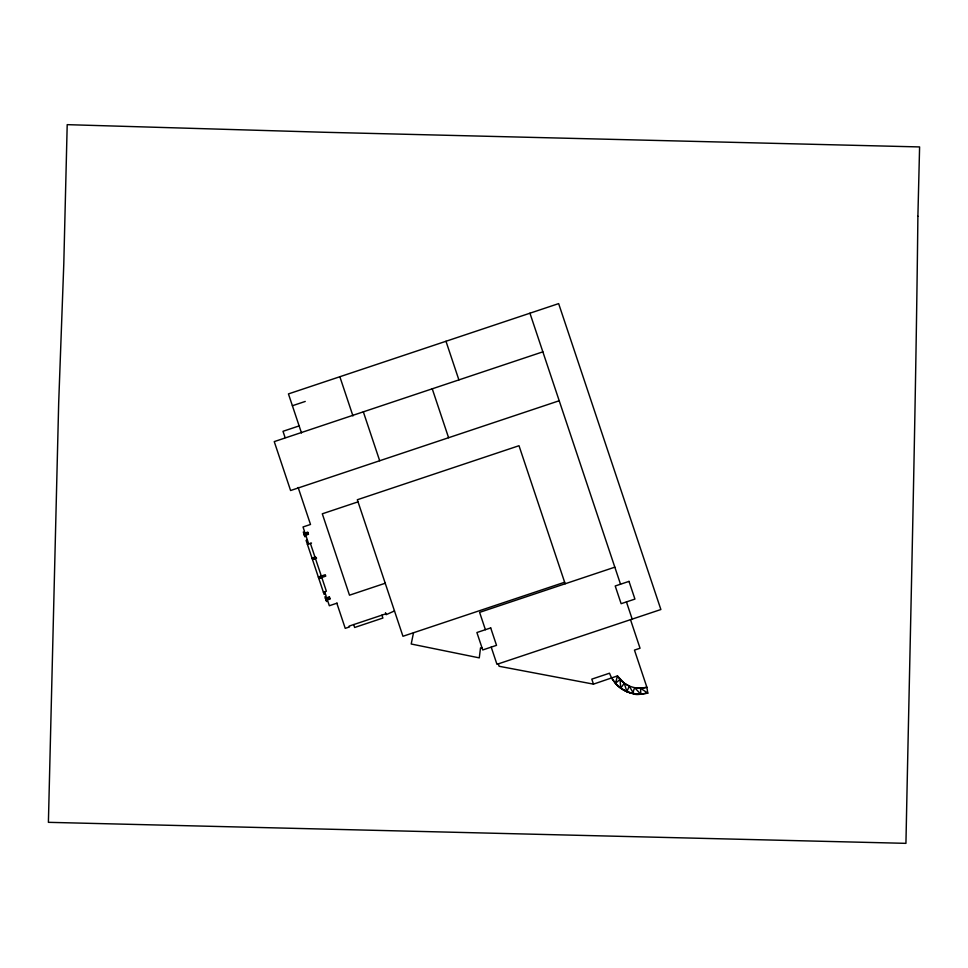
<?xml version="1.0" encoding="UTF-8"?>
<svg xmlns="http://www.w3.org/2000/svg" width="968" height="968" viewBox="0 0 968 968"><rect width="100%" height="100%" fill="white"/><g stroke="black" fill="none" stroke-linecap="round" stroke-linejoin="round"><path stroke-width="1.45" d="M498.302 663.866L499.101 666.274L593.469 684.134L617.439 675.93C623.477 685.659 635.891 690.341 646.89 687.268L640.538 688.236L634.79 687.812C628.752 698.63 642.909 693.1 647.786 693.161L646.89 687.268L634.463 650.097L640.042 648.233L630.507 619.677M413.505 632.757L411.206 644.01L479.281 657.877L480.515 647.81L482.124 648.149M634.79 687.812L640.768 694.225C631.269 694.6 621.601 690.632 615.515 683.323L617.439 675.93L624.275 683.263L629.285 686.118L633.689 693.705L640.768 694.225L647.786 693.161L640.538 688.236L640.852 694.286M629.273 686.143L626.901 691.636L633.689 693.705C622.714 691.709 613.337 683.674 609.513 673.208L591.799 679.137L593.469 684.134M615.515 683.323L620.028 679.379L620.742 688.127L626.901 691.636L624.275 683.275L620.742 688.127L615.733 683.783L611.667 678.06M292.397 405.737L305.247 401.442M299.136 425.908L282.995 431.304L285.088 437.56M542.854 351.844L274.247 441.614L290.594 490.522L559.202 400.752M358.039 501.86L322.296 513.802L349.496 595.187L385.24 583.244M303.771 533.477L307.739 532.146L308.453 534.3L304.497 535.619M303.928 533.925L307.885 532.594M304.339 535.171L308.308 533.852M307.364 539.987L306.094 540.41L324.135 594.413L325.417 593.989M307.413 544.379L311.527 543M312.011 558.1L315.495 556.939L315.967 558.354M313.378 557.967L315.592 557.229M313.656 558.802L315.87 558.052M312.483 559.516L316.584 558.149M318.339 577.061L325.272 574.738L325.744 576.154L318.811 578.477M319.706 576.928L321.933 576.178M319.984 577.751L322.211 577.013M323.409 592.21L326.373 591.218L321.787 577.472M325.405 598.212L329.374 596.881L330.088 599.035L326.131 600.354M325.563 598.66L329.519 597.329M325.974 599.906L329.943 598.587M337.166 603.112L329.338 605.738L327.777 601.055L326.506 601.479L324.933 596.796L326.216 596.373L324.679 591.787M385.893 613.821L349.194 626.078L349.472 626.937L345.237 628.353L336.84 603.221M394.496 610.941L386.171 614.668L385.506 612.671M564.634 582.24L402.954 636.279L357.325 499.754L519.005 445.716L565.155 583.777M614.825 567.175L479.608 612.369L485.391 629.684M529.944 313.209L620.524 584.212M626.441 601.914L632.189 619.121M445.982 341.268L458.892 379.904M432.248 388.809L448.595 437.717M491.212 647.108L496.959 664.314L660.878 609.525L558.645 303.613L288.44 393.916L301.496 432.974M363.339 411.848L379.686 460.744M339.853 376.733L352.957 415.95M381.924 615.14L382.892 618.044L354.651 627.482L353.683 624.578M298.144 487.461L310.51 524.462L303.02 526.967L304.581 531.638L303.299 532.061L304.872 536.744L306.142 536.32L308.695 543.956M321.836 575.887L322.308 577.303M310.389 543.387L314.975 557.108M315.447 558.524L321.315 576.057M313.281 557.677L313.753 559.093M319.609 576.625L320.081 578.041M917.894 216.287C915.559 425.339 910.15 634.33 905.939 843.346L48.4 822.328L58.685 402.869L63.791 263.925L67.203 124.654L324.05 132.265L919.6 146.93L917.894 216.287M629.006 581.381L615.212 585.991L621.129 603.693L634.935 599.083L629.006 581.381M490.703 627.917L476.897 632.528L482.729 649.952L496.524 645.341L490.703 627.917"/></g></svg>
